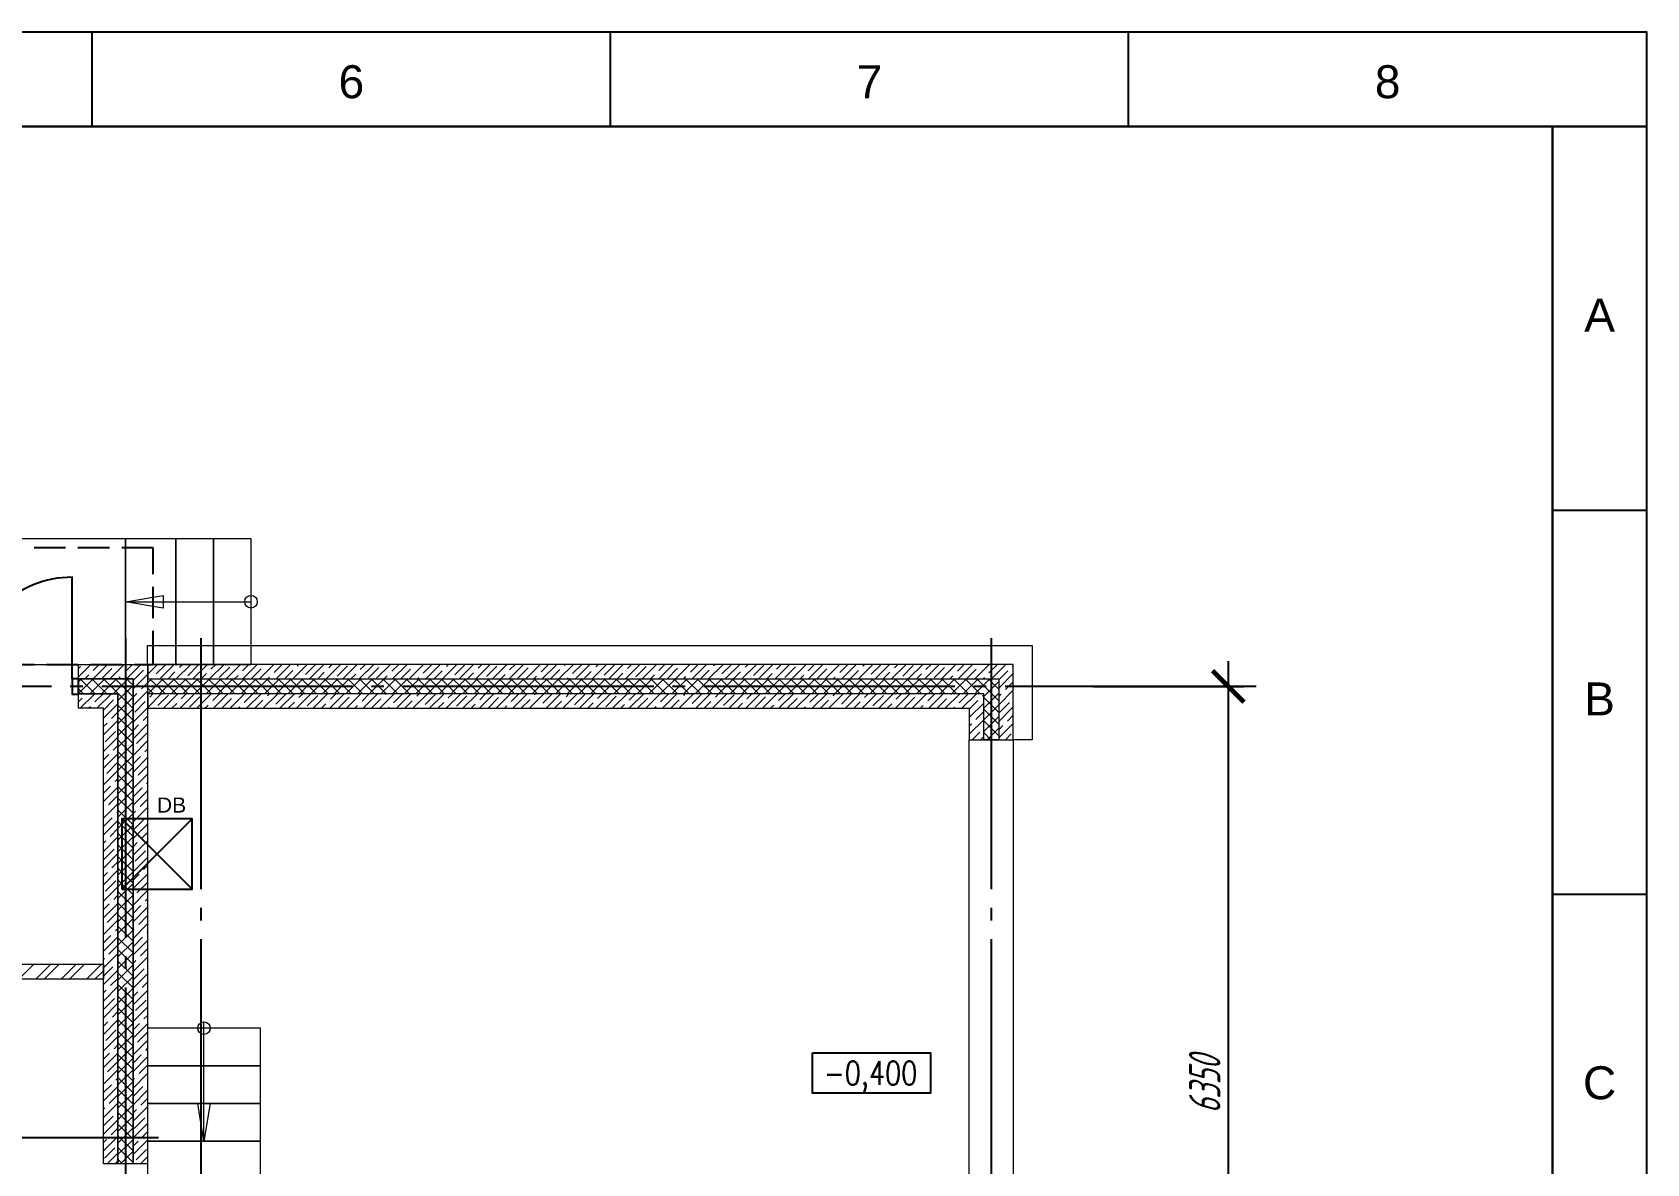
# Model space of a CAD drawing. Header units: inches. Extents: x -21163 to 11874, y -14995 to 6550.
# Drawn here: x -993 to 11874, y -2469 to 6550 of the extents above; entities that cross this region are included whole.
import ezdxf
from ezdxf.enums import TextEntityAlignment as Align

# ---------------------------------------------------------------- set-up
doc = ezdxf.new("R2010")
doc.units = ezdxf.units.IN
doc.header["$MEASUREMENT"] = 0
for name, pattern in [('CONTI', [0]), ('GOST2.303 4', [7, 5, -2, 0]), ('GOST2.303 5', [24, 20, -1.5, 1, -1.5])]:
    doc.linetypes.add(name, pattern=pattern)
doc.layers.get('0').update_dxf_attribs({"color": 8})
for name, color, linetype in [('axis_dim', 8, 'CONTI'), ('BORDER', 7, 'Continuous'), ('DB_LOCATION', 1, 'Continuous'), ('GRID_REF', 7, 'Continuous'), ('TAGS', 7, 'Continuous')]:
    doc.layers.add(name, color=color, linetype=linetype)
for name, color, linetype, lineweight in [('doors_windows', 8, 'Continuous', 5), ('mark', 8, 'Continuous', 15), ('stair1', 8, 'Continuous', 15), ('Wall2', 8, 'Continuous', 5)]:
    doc.layers.add(name, color=color, linetype=linetype, lineweight=lineweight)
doc.styles.add('GOST 2.304', font='CS_Gost2304.shx', dxfattribs={"width": 0.8, "oblique": 15})
doc.styles.get("Standard").update_dxf_attribs({"font": 'arial.ttf'})
doc.dimstyles.new('СПДС', dxfattribs={"dimscale": 100, "dimtxt": 2.5, "dimasz": 2.5, "dimexe": 1.25, "dimexo": 0.625, "dimtad": 1, "dimdec": 0, "dimtxsty": 'GOST 2.304', "dimblk": 'ARCHTICK', "dimblk1": 'ARCHTICK', "dimblk2": 'ARCHTICK', "dimcen": 2.5, "dimdle": 2, "dimazin": 2, "dimtfac": 0.75, "dimtmove": 1, "dimatfit": 3, "dimarcsym": 1})

# ---------------------------------------------------------------- blocks, each defined once
blk = doc.blocks.new('_ArchTick')
at = {"color": 0, "linetype": 'ByBlock', "const_width": 0.15}
blk.add_lwpolyline([(-0.5, -0.5), (0.5, 0.5)], dxfattribs=at)
blk = doc.blocks.new('*D41')
at = {"layer": 'axis_dim', "color": 0, "linetype": 'Continuous', "lineweight": -2, "ltscale": 100, "transparency": 16777216}
for p, q in [((8539, 1536), (8539, -5214)), ((7464, 1336), (8664, 1336)), ((7341, -5014), (8664, -5014))]:
    blk.add_line(p, q, dxfattribs=at)
at = {"layer": 'Defpoints', "color": 0, "linetype": 'Continuous', "ltscale": 100, "transparency": 16777216}
for p in [(7401, 1336), (7278, -5014), (8539, -5014)]:
    blk.add_point(p, dxfattribs=at)
at = {"layer": 'axis_dim', "color": 0, "linetype": 'Continuous', "lineweight": -2, "ltscale": 100, "transparency": 16777216, "xscale": 250, "yscale": 250, "zscale": 250}
for p, rotation in [((8539, 1336), 90), ((8539, -5014), 270)]:
    blk.add_blockref('_ArchTick', p, dxfattribs=dict(at, rotation=rotation))
at = {"layer": 'axis_dim', "color": 0, "linetype": 'Continuous', "lineweight": -3, "ltscale": 100, "transparency": 16777216, "insert": (8351, -1839), "char_height": 250, "attachment_point": 5, "rotation": 90, "style": 'GOST 2.304'}
blk.add_mtext('\\A1;6350', dxfattribs=at)
blk = doc.blocks.new('*U23')
at = {"color": 0, "linetype": 'ByBlock', "ltscale": 10}
blk.add_lwpolyline([(-860, 0), (-860, 810, -0.414214), (-50, 0)], format="xyb", dxfattribs=at)
at = {"color": 0}
for points in [[(-910, 0), (-860, 0), (-860, -121), (-910, -121)], [(-50, 0), (0, 0), (0, -121), (-50, -121)]]:
    blk.add_lwpolyline(points, close=True, dxfattribs=at)

msp = doc.modelspace()

# ---------------------------------------------------------------- linework, layer by layer
at = {"layer": 'axis_dim', "linetype": 'GOST2.303 5', "lineweight": 25, "ltscale": 100}
for points in [[(-250.6, 1720.7), (-250.6, 1336)], [(349.8, 1720.7), (349.8, -10307.9)], [(6649.8, 1720.7), (6649.8, -10307.9)], [(8759.7, 1336), (-3500.6, 1336)], [(-250.6, 1336), (-250.6, -2264)], [(13.5, -2264), (-3500.6, -2264)], [(-250.6, -2264), (-250.6, -7664)]]:
    msp.add_lwpolyline(points, dxfattribs=at)
at = {"layer": 'BORDER'}
for points in [[(-21163.2, -14995.2), (11873.5, -14995.2), (11873.5, 6549.6), (-21163.2, 6549.6)], [(-20412.4, -12558.8), (11122.7, -12558.8), (11122.7, 5798.8), (-20412.4, 5798.8)]]:
    msp.add_lwpolyline(points, close=True, dxfattribs=at)
at = {"layer": 'DB_LOCATION'}
for p, q in [((-280, -280), (280, 280)), ((280, -280), (-280, 280))]:
    msp.add_line(p, q, dxfattribs=at)
msp.add_lwpolyline([(-280, -280), (280, -280), (280, 280), (-280, 280)], close=True, dxfattribs=at)
at = {"layer": 'doors_windows', "color": 8, "linetype": 'GOST2.303 4', "lineweight": -3, "ltscale": 50}
msp.add_lwpolyline([(-29.2, 2441), (-1229.2, 2441), (-1229.2, 1511), (-29.2, 1511), (-29.2, 1529.1)], close=True, dxfattribs=at)
at = {"layer": 'doors_windows', "lineweight": 20, "ltscale": 50}
msp.add_lwpolyline([(6474.8, 911), (6824.8, 911), (6824.8, -4589), (6474.8, -4589)], close=True, dxfattribs=at)
at = {"layer": 'GRID_REF'}
for p, q in [((-515.2, 5798.8), (-515.2, 6549.6)), ((3614.4, 5798.8), (3614.4, 6549.6)), ((7743.9, 5798.8), (7743.9, 6549.6)), ((11122.7, 5798.8), (11873.5, 5798.8)), ((11122.7, 2739.2), (11873.5, 2739.2)), ((11122.7, -320.4), (11873.5, -320.4))]:
    msp.add_line(p, q, dxfattribs=at)
for points in [[(-21163.2, 5798.8), (11873.5, 5798.8), (11873.5, 6549.6), (-21163.2, 6549.6)], [(11122.7, -12558.8), (11873.5, -12558.8), (11873.5, 5798.8), (11122.7, 5798.8)]]:
    msp.add_lwpolyline(points, close=True, dxfattribs=at)
at = {"layer": 'mark', "linetype": 'Continuous', "lineweight": 25, "ltscale": 75}
msp.add_lwpolyline([(5225.5, -1585.3), (6164.9, -1585.3), (6164.9, -1907.8), (5225.5, -1907.8)], close=True, dxfattribs=at)
at = {"layer": 'stair1', "linetype": 'Continuous', "ltscale": 100}
for p, q in [((-250.4, 2010.3), (50.1, 2060.6)), ((50.1, 2060.6), (50.1, 1960)), ((50.1, 1960), (-250.4, 2010.3)), ((375.1, -2288.5), (324.8, -1988.1)), ((324.8, -1988.1), (425.4, -1988.1)), ((425.4, -1988.1), (375.1, -2288.5))]:
    msp.add_line(p, q, dxfattribs=at)
at = {"layer": 'stair1', "ltscale": 75}
for points in [[(-250.4, 1511), (-250.4, 2511), (-2250.4, 2511), (-2250.4, 1511)], [(-250.4, 1511), (150, 1511), (150, 2511), (-250.4, 2511)], [(150, 1511), (450, 1511), (450, 2511), (150, 2511)], [(450, 1511), (750, 1511), (750, 2511), (450, 2511)], [(824.8, -1688.5), (824.8, -1388.5), (-75.6, -1388.5), (-75.6, -1688.5)], [(824.8, -1988.5), (824.8, -1688.5), (-75.6, -1688.5), (-75.6, -1988.5)], [(824.8, -2288.5), (824.8, -1988.5), (-75.6, -1988.5), (-75.6, -2288.5)], [(824.8, -2288.5), (-75.6, -2288.5), (-75.6, -3479), (824.8, -3479)]]:
    msp.add_lwpolyline(points, close=True, dxfattribs=at)
at = {"layer": 'stair1', "linetype": 'Continuous', "ltscale": 100}
for points in [[(-250.4, 2010.3), (349.6, 2010.3)], [(375.1, -2288.5), (375.1, -1338.5)]]:
    msp.add_lwpolyline(points, dxfattribs=at)
at = {"layer": 'stair1', "ltscale": 100}
for points in [[(-250.4, 2010.3), (750, 2010.3)], [(375.1, -2288.5), (375.1, -1388.5)]]:
    msp.add_lwpolyline(points, dxfattribs=at)
at = {"layer": 'stair1', "ltscale": 75}
msp.add_lwpolyline([(-75.6, 1511), (-75.6, 1661), (6824.8, 1661), (6974.8, 1661), (6974.8, 911), (6824.8, 911)], dxfattribs=at)
at = {"layer": 'stair1', "ltscale": 100}
for centre in [(750, 2010.3), (375.1, -1388.5)]:
    msp.add_circle(centre, 50, dxfattribs=at)
at = {"layer": 'Wall2', "ltscale": 100}
for points in [[(-625.6, 1411.4), (-526, 1511)], [(-625.6, 1396), (-625.6, 1511)], [(-625.6, 1511), (-75.6, 1511)], [(-625.6, 1477.7), (-610.1, 1493.1)], [(-574.7, 1396), (-543.8, 1426.8)], [(-508.4, 1396), (-393.4, 1511)], [(-508, 1462.6), (-459.7, 1511)], [(-441.8, 1396.3), (-358.9, 1479.2)], [(-375.8, 1396), (-260.8, 1511)], [(-256.8, 1448.7), (-194.5, 1511)], [(-243.2, 1396), (-128.2, 1511)], [(-190.6, 1316.1), (-75.6, 1431.1)], [(-190.5, 1382.4), (-107.6, 1465.3)], [(-75.6, 1511), (-75.6, -2469)], [(-73.5, 1433.2), (4.4, 1511)], [(6824.8, 1511), (-73.5, 1511)], [(-73.5, 1511), (-73.5, 1396)], [(-71.8, 1501.1), (-61.9, 1511)], [(-5.6, 1434.8), (70.7, 1511)], [(21.9, 1396), (136.9, 1511)], [(88.2, 1396), (143.6, 1451.4)], [(154.5, 1396), (269.5, 1511)], [(179.4, 1487.2), (203.2, 1511)], [(245.7, 1420.9), (328.6, 1503.7)], [(287.1, 1396), (402.1, 1511)], [(353.4, 1396), (394.8, 1437.4)], [(419.7, 1396), (534.7, 1511)], [(430.6, 1473.2), (468.4, 1511)], [(496.9, 1407), (579.8, 1489.8)], [(552.3, 1396), (667.3, 1511)], [(618.6, 1396), (646.1, 1423.5)], [(681.9, 1459.3), (733.6, 1511)], [(684.9, 1396), (799.9, 1511)], [(751.1, 1396), (831, 1475.9)], [(817.4, 1396), (932.4, 1511)], [(933.1, 1445.4), (998.7, 1511)], [(950, 1396), (1065, 1511)], [(1016.3, 1396), (1082.3, 1462)], [(1082.6, 1396), (1197.6, 1511)], [(1118.1, 1497.8), (1131.3, 1511)], [(1184.4, 1431.5), (1263.9, 1511)], [(1215.2, 1396), (1330.2, 1511)], [(1281.5, 1396), (1333.5, 1448.1)], [(1347.8, 1396), (1462.8, 1511)], [(1369.3, 1483.9), (1396.5, 1511)], [(1435.6, 1417.6), (1518.5, 1500.4)], [(1480.4, 1396), (1595.4, 1511)], [(1546.6, 1396), (1584.8, 1434.1)], [(1612.9, 1396), (1727.9, 1511)], [(1620.6, 1469.9), (1661.6, 1511)], [(1686.9, 1403.6), (1769.7, 1486.5)], [(1745.5, 1396), (1860.5, 1511)], [(1811.8, 1396), (1836, 1420.2)], [(1871.8, 1456), (1926.8, 1511)], [(1878.1, 1396), (1993.1, 1511)], [(1944.4, 1396), (2021, 1472.6)], [(2010.7, 1396), (2125.7, 1511)], [(2056.8, 1508.4), (2059.4, 1511)], [(2123.1, 1442.1), (2192, 1511)], [(2143.3, 1396), (2258.3, 1511)], [(2209.6, 1396), (2272.2, 1458.7)], [(2275.8, 1396), (2390.8, 1511)], [(2308, 1494.5), (2324.6, 1511)], [(2374.3, 1428.2), (2457.1, 1511)], [(2408.4, 1396), (2523.4, 1511)], [(2474.7, 1396), (2523.5, 1444.7)], [(2541, 1396), (2656, 1511)], [(2559.3, 1480.5), (2589.7, 1511)], [(2625.5, 1414.2), (2708.4, 1497.1)], [(2673.6, 1396), (2788.6, 1511)], [(2739.9, 1396), (2774.7, 1430.8)], [(2806.2, 1396), (2921.2, 1511)], [(2810.5, 1466.6), (2854.9, 1511)], [(2876.8, 1400.3), (2959.7, 1483.2)], [(2938.8, 1396), (3053.8, 1511)], [(3005.1, 1396), (3025.9, 1416.9)], [(3061.7, 1452.7), (3120, 1511)], [(3071.3, 1396), (3186.3, 1511)], [(3137.6, 1396), (3210.9, 1469.3)], [(3203.9, 1396), (3318.9, 1511)], [(3246.7, 1505.1), (3252.6, 1511)], [(3313, 1438.8), (3385.2, 1511)], [(3336.5, 1396), (3451.5, 1511)], [(3402.8, 1396), (3462.1, 1455.3)], [(3469.1, 1396), (3584.1, 1511)], [(3497.9, 1491.1), (3517.8, 1511)], [(3564.2, 1424.9), (3647.1, 1507.7)], [(3601.7, 1396), (3716.7, 1511)], [(3668, 1396), (3713.4, 1441.4)], [(3734.3, 1396), (3849.3, 1511)], [(3749.2, 1477.2), (3783, 1511)], [(3815.5, 1410.9), (3898.3, 1493.8)], [(3866.8, 1396), (3981.8, 1511)], [(3933.1, 1396), (3964.6, 1427.5)], [(3999.4, 1396), (4114.4, 1511)], [(4000.4, 1463.3), (4048.1, 1511)], [(4066.7, 1397), (4149.6, 1479.9)], [(4132, 1396), (4247, 1511)], [(4251.7, 1449.4), (4313.3, 1511)], [(4264.6, 1396), (4379.6, 1511)], [(4330.9, 1396), (4400.8, 1466)], [(4397.2, 1396), (4512.2, 1511)], [(4436.6, 1501.7), (4445.9, 1511)], [(4502.9, 1435.5), (4578.5, 1511)], [(4529.7, 1396), (4644.7, 1511)], [(4596, 1396), (4652.1, 1452)], [(4662.3, 1396), (4777.3, 1511)], [(4687.9, 1487.8), (4711, 1511)], [(4754.2, 1421.5), (4837, 1504.4)], [(4794.9, 1396), (4909.9, 1511)], [(4861.2, 1396), (4903.3, 1438.1)], [(4927.5, 1396), (5042.5, 1511)], [(4939.1, 1473.9), (4976.2, 1511)], [(5005.4, 1407.6), (5088.3, 1490.5)], [(5060.1, 1396), (5175.1, 1511)], [(5126.4, 1396), (5154.6, 1424.2)], [(5190.4, 1460), (5241.4, 1511)], [(5192.7, 1396), (5307.7, 1511)], [(5259, 1396), (5339.5, 1476.6)], [(5325.2, 1396), (5440.2, 1511)], [(5441.6, 1446.1), (5506.5, 1511)], [(5457.8, 1396), (5572.8, 1511)], [(5524.1, 1396), (5590.8, 1462.6)], [(5590.4, 1396), (5705.4, 1511)], [(5626.5, 1498.4), (5639.1, 1511)], [(5692.8, 1432.1), (5771.7, 1511)], [(5723, 1396), (5838, 1511)], [(5789.3, 1396), (5842, 1448.7)], [(5855.6, 1396), (5970.6, 1511)], [(5877.8, 1484.5), (5904.3, 1511)], [(5944.1, 1418.2), (6026.9, 1501.1)], [(5988.2, 1396), (6103.2, 1511)], [(6054.4, 1396), (6093.2, 1434.8)], [(6120.7, 1396), (6235.7, 1511)], [(6129, 1470.6), (6169.4, 1511)], [(6195.3, 1404.3), (6278.2, 1487.2)], [(6253.3, 1396), (6368.3, 1511)], [(6319.6, 1396), (6344.5, 1420.9)], [(6380.3, 1456.7), (6434.6, 1511)], [(6385.9, 1396), (6500.9, 1511)], [(6452.2, 1396), (6529.4, 1473.2)], [(6518.5, 1396), (6633.5, 1511)], [(6565.2, 1509), (6567.2, 1511)], [(6631.5, 1442.8), (6699.8, 1511)], [(6651.1, 1396), (6766.1, 1511)], [(6709.8, 1388.5), (6780.7, 1459.3)], [(6709.8, 1322.2), (6824.8, 1437.2)], [(6816.5, 1495.1), (6824.8, 1503.5)], [(6824.8, 911), (6824.8, 1511)], [(-625.6, 1371.6), (-601.2, 1396)], [(-625.6, 1278.8), (-508.4, 1396)], [(-625.6, 1276), (-625.6, 1396)], [(-625.6, 1396), (-190.6, 1396)], [(-190.6, 1396), (-625.6, 1396)], [(-585.2, 1276), (-625.6, 1316.3)], [(-492.4, 1276), (-612.4, 1396)], [(-535.6, 1276), (-415.6, 1396)], [(-399.6, 1276), (-519.6, 1396)], [(-442.8, 1276), (-322.8, 1396)], [(-308.7, 1277.9), (-426.8, 1396)], [(-350, 1276), (-230, 1396)], [(-262.3, 1324.3), (-334, 1396)], [(-310.6, 1222.6), (-190.6, 1342.6)], [(-309.5, 1396), (-292.6, 1412.9)], [(-190.6, 1252.6), (-262.3, 1324.3)], [(-215.9, 1370.7), (-241.2, 1396)], [(-190.6, 1345.4), (-215.9, 1370.7)], [(-190.6, -2469), (-190.6, 1396)], [(-190.6, 1396), (-190.6, -2469)], [(-190.6, 1183.5), (-75.6, 1298.5)], [(-124.2, 1316.1), (-75.6, 1364.8)], [(-73.5, 1366.9), (-44.3, 1396)], [(-73.5, 1276), (-73.5, 1396)], [(-73.5, 1396), (6709.8, 1396)], [(-73.5, 1396), (6709.8, 1396)], [(-28.4, 1276), (-73.5, 1321.1)], [(-71.5, 1276), (48.5, 1396)], [(64.4, 1276), (-55.6, 1396)], [(-44.3, 1396), (-41.4, 1399)], [(21.3, 1276), (141.3, 1396)], [(157.2, 1276), (37.2, 1396)], [(114.1, 1276), (234.1, 1396)], [(250, 1276), (130, 1396)], [(206.9, 1276), (326.9, 1396)], [(342.8, 1276), (222.8, 1396)], [(299.7, 1276), (419.7, 1396)], [(435.6, 1276), (315.6, 1396)], [(392.5, 1276), (512.5, 1396)], [(528.4, 1276), (408.4, 1396)], [(485.3, 1276), (605.3, 1396)], [(621.2, 1276), (501.2, 1396)], [(578.1, 1276), (698.1, 1396)], [(714.1, 1276), (594.1, 1396)], [(670.9, 1276), (790.9, 1396)], [(806.9, 1276), (686.9, 1396)], [(763.7, 1276), (883.7, 1396)], [(899.7, 1276), (779.7, 1396)], [(856.5, 1276), (976.5, 1396)], [(992.5, 1276), (872.5, 1396)], [(883.7, 1396), (897.3, 1409.6)], [(949.3, 1276), (1069.3, 1396)], [(1085.3, 1276), (965.3, 1396)], [(1042.2, 1276), (1162.2, 1396)], [(1178.1, 1276), (1058.1, 1396)], [(1135, 1276), (1255, 1396)], [(1270.9, 1276), (1150.9, 1396)], [(1227.8, 1276), (1347.8, 1396)], [(1363.7, 1276), (1243.7, 1396)], [(1320.6, 1276), (1440.6, 1396)], [(1456.5, 1276), (1336.5, 1396)], [(1413.4, 1276), (1533.4, 1396)], [(1549.3, 1276), (1429.3, 1396)], [(1506.2, 1276), (1626.2, 1396)], [(1642.1, 1276), (1522.1, 1396)], [(1599, 1276), (1719, 1396)], [(1734.9, 1276), (1614.9, 1396)], [(1691.8, 1276), (1811.8, 1396)], [(1827.8, 1276), (1707.8, 1396)], [(1784.6, 1276), (1904.6, 1396)], [(1920.6, 1276), (1800.6, 1396)], [(1877.4, 1276), (1997.4, 1396)], [(2013.4, 1276), (1893.4, 1396)], [(1970.2, 1276), (2090.2, 1396)], [(2106.2, 1276), (1986.2, 1396)], [(2063, 1276), (2183, 1396)], [(2077, 1396), (2087.3, 1406.3)], [(2199, 1276), (2079, 1396)], [(2155.8, 1276), (2275.8, 1396)], [(2291.8, 1276), (2171.8, 1396)], [(2248.7, 1276), (2368.7, 1396)], [(2384.6, 1276), (2264.6, 1396)], [(2341.5, 1276), (2461.5, 1396)], [(2477.4, 1276), (2357.4, 1396)], [(2434.3, 1276), (2554.3, 1396)], [(2570.2, 1276), (2450.2, 1396)], [(2527.1, 1276), (2647.1, 1396)], [(2663, 1276), (2543, 1396)], [(2619.9, 1276), (2739.9, 1396)], [(2755.8, 1276), (2635.8, 1396)], [(2712.7, 1276), (2832.7, 1396)], [(2848.6, 1276), (2728.6, 1396)], [(2805.5, 1276), (2925.5, 1396)], [(2941.4, 1276), (2821.4, 1396)], [(2898.3, 1276), (3018.3, 1396)], [(3034.3, 1276), (2914.3, 1396)], [(2991.1, 1276), (3111.1, 1396)], [(3127.1, 1276), (3007.1, 1396)], [(3083.9, 1276), (3203.9, 1396)], [(3219.9, 1276), (3099.9, 1396)], [(3176.7, 1276), (3296.7, 1396)], [(3312.7, 1276), (3192.7, 1396)], [(3269.5, 1276), (3389.5, 1396)], [(3270.2, 1396), (3277.2, 1403)], [(3405.5, 1276), (3285.5, 1396)], [(3362.3, 1276), (3482.3, 1396)], [(3498.3, 1276), (3378.3, 1396)], [(3455.2, 1276), (3575.2, 1396)], [(3591.1, 1276), (3471.1, 1396)], [(3548, 1276), (3668, 1396)], [(3683.9, 1276), (3563.9, 1396)], [(3640.8, 1276), (3760.8, 1396)], [(3776.7, 1276), (3656.7, 1396)], [(3733.6, 1276), (3853.6, 1396)], [(3869.5, 1276), (3749.5, 1396)], [(3826.4, 1276), (3946.4, 1396)], [(3962.3, 1276), (3842.3, 1396)], [(3919.2, 1276), (4039.2, 1396)], [(4055.1, 1276), (3935.1, 1396)], [(4012, 1276), (4132, 1396)], [(4147.9, 1276), (4027.9, 1396)], [(4104.8, 1276), (4224.8, 1396)], [(4240.8, 1276), (4120.8, 1396)], [(4197.6, 1276), (4317.6, 1396)], [(4198.3, 1396), (4215.9, 1413.6)], [(4333.6, 1276), (4213.6, 1396)], [(4290.4, 1276), (4410.4, 1396)], [(4426.4, 1276), (4306.4, 1396)], [(4383.2, 1276), (4503.2, 1396)], [(4519.2, 1276), (4399.2, 1396)], [(4463.5, 1396), (4467.1, 1399.7)], [(4476, 1276), (4596, 1396)], [(4612, 1276), (4492, 1396)], [(4568.8, 1276), (4688.8, 1396)], [(4704.8, 1276), (4584.8, 1396)], [(4661.7, 1276), (4781.7, 1396)], [(4797.6, 1276), (4677.6, 1396)], [(4754.5, 1276), (4874.5, 1396)], [(4890.4, 1276), (4770.4, 1396)], [(4847.3, 1276), (4967.3, 1396)], [(4983.2, 1276), (4863.2, 1396)], [(4940.1, 1276), (5060.1, 1396)], [(5076, 1276), (4956, 1396)], [(5032.9, 1276), (5152.9, 1396)], [(5168.8, 1276), (5048.8, 1396)], [(5125.7, 1276), (5245.7, 1396)], [(5261.6, 1276), (5141.6, 1396)], [(5218.5, 1276), (5338.5, 1396)], [(5354.4, 1276), (5234.4, 1396)], [(5311.3, 1276), (5431.3, 1396)], [(5447.3, 1276), (5327.3, 1396)], [(5391.5, 1396), (5405.8, 1410.3)], [(5404.1, 1276), (5524.1, 1396)], [(5540.1, 1276), (5420.1, 1396)], [(5496.9, 1276), (5616.9, 1396)], [(5632.9, 1276), (5512.9, 1396)], [(5589.7, 1276), (5709.7, 1396)], [(5725.7, 1276), (5605.7, 1396)], [(5656.7, 1396), (5657, 1396.3)], [(5682.5, 1276), (5802.5, 1396)], [(5818.5, 1276), (5698.5, 1396)], [(5775.3, 1276), (5895.3, 1396)], [(5911.3, 1276), (5791.3, 1396)], [(5868.2, 1276), (5988.2, 1396)], [(6004.1, 1276), (5884.1, 1396)], [(5961, 1276), (6081, 1396)], [(6096.9, 1276), (5976.9, 1396)], [(6053.8, 1276), (6173.8, 1396)], [(6189.7, 1276), (6069.7, 1396)], [(6146.6, 1276), (6266.6, 1396)], [(6282.5, 1276), (6162.5, 1396)], [(6239.4, 1276), (6359.4, 1396)], [(6375.3, 1276), (6255.3, 1396)], [(6332.2, 1276), (6452.2, 1396)], [(6468.1, 1276), (6348.1, 1396)], [(6425, 1276), (6545, 1396)], [(6561, 1276), (6441, 1396)], [(6517.8, 1276), (6637.8, 1396)], [(6621.8, 1308), (6533.8, 1396)], [(6584.8, 1396), (6595.7, 1407)], [(6589.8, 1255.2), (6709.8, 1375.2)], [(6709.8, 1219.9), (6621.8, 1308)], [(6668.2, 1354.4), (6626.6, 1396)], [(6709.8, 1312.7), (6668.2, 1354.4)], [(6709.8, 1396), (6709.8, 911)], [(6709.8, 1396), (6709.8, 911)], [(6709.8, 1189.6), (6824.8, 1304.6)], [(6764.1, 1310.2), (6824.8, 1370.9)], [(-625.6, 1161), (-625.6, 1276)], [(-625.6, 1276), (-310.6, 1276)], [(-310.6, 1276), (-625.6, 1276)], [(-625.6, 1212.5), (-596.2, 1241.9)], [(-425.6, 1161), (-625.6, 1161)], [(-610.8, 1161), (-495.8, 1276)], [(-544.5, 1161), (-529.9, 1175.6)], [(-494.1, 1211.4), (-429.5, 1276)], [(-478.2, 1161), (-363.2, 1276)], [(-425.6, 1147.4), (-345, 1228)], [(-425.6, 1081.1), (-310.6, 1196.1)], [(-425.6, -2469), (-425.6, 1161)], [(-310.6, -2469), (-310.6, 1276)], [(-310.6, 1276), (-310.6, -2469)], [(-310.6, 1129.8), (-190.6, 1249.8)], [(-190.6, 1066.9), (-310.6, 1186.9)], [(-190.6, 1159.7), (-308.7, 1277.9)], [(-190.6, 1249.8), (-160, 1280.3)], [(-190.6, 1050.9), (-75.6, 1165.9)], [(-176.6, 1131.2), (-93.7, 1214)], [(-73.5, 1168), (34.5, 1276)], [(6589.8, 1276), (-73.5, 1276)], [(-73.5, 1276), (-73.5, 1161)], [(6589.8, 1276), (-73.5, 1276)], [(-73.5, 1161), (6474.8, 1161)], [(-57.9, 1249.8), (-31.8, 1276)], [(8.4, 1183.6), (91.2, 1266.4)], [(52.1, 1161), (167.1, 1276)], [(118.4, 1161), (157.5, 1200.1)], [(184.7, 1161), (299.7, 1276)], [(193.3, 1235.9), (233.4, 1276)], [(259.6, 1169.6), (342.5, 1252.5)], [(317.3, 1161), (432.3, 1276)], [(383.6, 1161), (408.8, 1186.2)], [(444.6, 1222), (498.6, 1276)], [(449.9, 1161), (564.9, 1276)], [(516.1, 1161), (593.7, 1238.6)], [(582.4, 1161), (697.4, 1276)], [(629.5, 1274.4), (631.1, 1276)], [(648.7, 1161), (660, 1172.3)], [(695.8, 1208.1), (763.7, 1276)], [(715, 1161), (830, 1276)], [(781.3, 1161), (845, 1224.7)], [(847.6, 1161), (962.6, 1276)], [(880.8, 1260.4), (896.3, 1276)], [(947, 1194.2), (1028.9, 1276)], [(980.2, 1161), (1095.2, 1276)], [(1046.5, 1161), (1096.2, 1210.7)], [(1112.8, 1161), (1227.8, 1276)], [(1132, 1246.5), (1161.5, 1276)], [(1198.3, 1180.2), (1281.2, 1263.1)], [(1245.4, 1161), (1360.4, 1276)], [(1311.6, 1161), (1347.4, 1196.8)], [(1377.9, 1161), (1492.9, 1276)], [(1383.2, 1232.6), (1426.6, 1276)], [(1449.5, 1166.3), (1532.4, 1249.2)], [(1510.5, 1161), (1625.5, 1276)], [(1576.8, 1161), (1598.7, 1182.9)], [(1634.5, 1218.7), (1691.8, 1276)], [(1643.1, 1161), (1758.1, 1276)], [(1709.4, 1161), (1783.6, 1235.3)], [(1775.7, 1161), (1890.7, 1276)], [(1819.4, 1271.1), (1824.4, 1276)], [(1842, 1161), (1849.9, 1169)], [(1885.7, 1204.8), (1957, 1276)], [(1908.3, 1161), (2023.3, 1276)], [(1974.6, 1161), (2034.9, 1221.3)], [(2040.8, 1161), (2155.8, 1276)], [(2070.7, 1257.1), (2089.6, 1276)], [(2137, 1190.8), (2219.8, 1273.7)], [(2173.4, 1161), (2288.4, 1276)], [(2239.7, 1161), (2286.1, 1207.4)], [(2306, 1161), (2421, 1276)], [(2321.9, 1243.2), (2354.7, 1276)], [(2388.2, 1176.9), (2471.1, 1259.8)], [(2438.6, 1161), (2553.6, 1276)], [(2504.9, 1161), (2537.4, 1193.5)], [(2571.2, 1161), (2686.2, 1276)], [(2573.2, 1229.3), (2619.9, 1276)], [(2639.5, 1163), (2722.3, 1245.9)], [(2703.8, 1161), (2818.8, 1276)], [(2770.1, 1161), (2788.6, 1179.6)], [(2824.4, 1215.4), (2885.1, 1276)], [(2836.3, 1161), (2951.3, 1276)], [(2902.6, 1161), (2973.6, 1231.9)], [(2968.9, 1161), (3083.9, 1276)], [(3009.4, 1267.7), (3017.6, 1276)], [(3035.2, 1161), (3039.9, 1165.7)], [(3075.7, 1201.5), (3150.2, 1276)], [(3101.5, 1161), (3216.5, 1276)], [(3167.8, 1161), (3224.8, 1218)], [(3234.1, 1161), (3349.1, 1276)], [(3260.6, 1253.8), (3282.8, 1276)], [(3326.9, 1187.5), (3409.8, 1270.4)], [(3366.7, 1161), (3481.7, 1276)], [(3433, 1161), (3476.1, 1204.1)], [(3499.3, 1161), (3614.3, 1276)], [(3511.9, 1239.9), (3548, 1276)], [(3578.1, 1173.6), (3661, 1256.5)], [(3631.8, 1161), (3746.8, 1276)], [(3698.1, 1161), (3727.3, 1190.2)], [(3763.1, 1226), (3813.1, 1276)], [(3764.4, 1161), (3879.4, 1276)], [(3830.7, 1161), (3912.3, 1242.6)], [(3897, 1161), (4012, 1276)], [(3963.3, 1161), (3978.5, 1176.3)], [(4014.3, 1212.1), (4078.3, 1276)], [(4029.6, 1161), (4144.6, 1276)], [(4095.9, 1161), (4163.5, 1228.6)], [(4162.2, 1161), (4277.2, 1276)], [(4199.3, 1264.4), (4210.9, 1276)], [(4228.5, 1161), (4229.8, 1162.3)], [(4265.6, 1198.1), (4343.5, 1276)], [(4294.7, 1161), (4409.7, 1276)], [(4361, 1161), (4414.7, 1214.7)], [(4427.3, 1161), (4542.3, 1276)], [(4450.5, 1250.5), (4476, 1276)], [(4516.8, 1184.2), (4599.7, 1267.1)], [(4559.9, 1161), (4674.9, 1276)], [(4626.2, 1161), (4666, 1200.8)], [(4692.5, 1161), (4807.5, 1276)], [(4701.8, 1236.6), (4741.2, 1276)], [(4768.1, 1170.3), (4850.9, 1253.2)], [(4825.1, 1161), (4940.1, 1276)], [(4891.4, 1161), (4917.2, 1186.9)], [(4953, 1222.7), (5006.4, 1276)], [(4957.7, 1161), (5072.7, 1276)], [(5024, 1161), (5102.2, 1239.2)], [(5090.2, 1161), (5205.2, 1276)], [(5138, 1275), (5139, 1276)], [(5156.5, 1161), (5168.5, 1172.9)], [(5204.3, 1208.7), (5271.5, 1276)], [(5222.8, 1161), (5337.8, 1276)], [(5289.1, 1161), (5353.4, 1225.3)], [(5355.4, 1161), (5470.4, 1276)], [(5389.2, 1261.1), (5404.1, 1276)], [(5455.5, 1194.8), (5536.7, 1276)], [(5488, 1161), (5603, 1276)], [(5554.3, 1161), (5604.7, 1211.4)], [(5620.6, 1161), (5735.6, 1276)], [(5640.5, 1247.2), (5669.3, 1276)], [(5706.8, 1180.9), (5789.6, 1263.8)], [(5753.2, 1161), (5868.2, 1276)], [(5819.4, 1161), (5855.9, 1197.5)], [(5885.7, 1161), (6000.7, 1276)], [(5891.7, 1233.3), (5934.4, 1276)], [(5958, 1167), (6040.9, 1249.8)], [(6018.3, 1161), (6133.3, 1276)], [(6084.6, 1161), (6107.2, 1183.6)], [(6143, 1219.3), (6199.6, 1276)], [(6150.9, 1161), (6265.9, 1276)], [(6217.2, 1161), (6292.1, 1235.9)], [(6283.5, 1161), (6398.5, 1276)], [(6327.9, 1271.7), (6332.2, 1276)], [(6349.8, 1161), (6358.4, 1169.6)], [(6394.2, 1205.4), (6464.8, 1276)], [(6416.1, 1161), (6531.1, 1276)], [(6474.8, 1153.5), (6543.4, 1222)], [(6474.8, 1087.2), (6589.8, 1202.2)], [(6474.8, 1161), (6474.8, 911)], [(6579.2, 1257.8), (6589.8, 1268.5)], [(6589.8, 1162.4), (6709.8, 1282.4)], [(6589.8, 911), (6589.8, 1276)], [(6589.8, 911), (6589.8, 1276)], [(6709.8, 1127.1), (6589.8, 1247.1)], [(6589.8, 1069.6), (6709.8, 1189.6)], [(6709.8, 1255.9), (6728.3, 1274.4)], [(6709.8, 1057), (6824.8, 1172)], [(6711.7, 1125.2), (6794.6, 1208.1)], [(-425.6, 948.5), (-310.6, 1063.5)], [(-425.6, 1014.8), (-397.3, 1043)], [(-361.5, 1078.8), (-310.6, 1129.8)], [(-310.6, 1037), (-190.6, 1157)], [(-190.6, 974.1), (-310.6, 1094.1)], [(-310.6, 944.2), (-190.6, 1064.2)], [(-190.6, 918.3), (-75.6, 1033.3)], [(-110.3, 1064.9), (-75.6, 1099.6)], [(6474.8, 954.6), (6589.8, 1069.6)], [(6474.8, 1020.9), (6491, 1037)], [(6526.8, 1072.8), (6589.8, 1135.9)], [(6709.8, 1034.3), (6589.8, 1154.3)], [(6589.8, 976.8), (6709.8, 1096.8)], [(6709.8, 941.5), (6589.8, 1061.5)], [(6709.8, 924.4), (6824.8, 1039.4)], [(6778, 1058.9), (6824.8, 1105.7)], [(-425.6, 815.9), (-310.6, 930.9)], [(-413.9, 893.9), (-331, 976.7)], [(-190.6, 881.3), (-310.6, 1001.3)], [(-310.6, 851.4), (-190.6, 971.4)], [(-190.6, 788.5), (-310.6, 908.5)], [(-190.6, 984.6), (-146.1, 1029.1)], [(-190.6, 785.7), (-75.6, 900.7)], [(-162.7, 879.9), (-79.8, 962.8)], [(6474.8, 911), (6589.8, 911)], [(6497.5, 911), (6557.3, 970.8)], [(6563.8, 911), (6589.8, 937)], [(6647.5, 911), (6589.8, 968.7)], [(6709.8, 911), (6589.8, 911)], [(6616.8, 911), (6709.8, 1004)], [(6709.7, 911), (6709.8, 911.2)], [(6709.8, 990.7), (6742.2, 1023.1)], [(6709.8, 911), (6824.8, 911)], [(6762.7, 911), (6808.5, 956.8)], [(-425.6, 683.3), (-310.6, 798.3)], [(-425.6, 749.6), (-383.4, 791.8)], [(-347.6, 827.6), (-310.6, 864.6)], [(-310.6, 758.5), (-190.6, 878.5)], [(-190.6, 695.7), (-310.6, 815.7)], [(-310.6, 665.7), (-190.6, 785.7)], [(-190.6, 719.4), (-132.2, 777.8)], [(-96.4, 813.6), (-75.6, 834.4)], [(-425.6, 550.7), (-310.6, 665.7)], [(-400, 642.6), (-317.1, 725.5)], [(-190.6, 602.9), (-310.6, 722.9)], [(-310.6, 572.9), (-190.6, 692.9)], [(-190.6, 653.2), (-75.6, 768.2)], [(-148.7, 628.7), (-75.6, 701.9)], [(-425.6, 484.4), (-369.5, 540.5)], [(-425.6, 418.2), (-310.6, 533.2)], [(-333.7, 576.3), (-310.6, 599.4)], [(-190.6, 510.1), (-310.6, 630.1)], [(-310.6, 480.1), (-190.6, 600.1)], [(-190.6, 417.3), (-310.6, 537.3)], [(-190.6, 520.6), (-75.6, 635.6)], [(-190.6, 586.9), (-184.5, 592.9)], [(-190.6, 454.3), (-118.3, 526.6)], [(-82.5, 562.4), (-75.6, 569.3)], [(-425.6, 285.6), (-310.6, 400.6)], [(-386.1, 391.4), (-310.6, 466.9)], [(-310.6, 387.3), (-190.6, 507.3)], [(-190.6, 324.5), (-310.6, 444.5)], [(-310.6, 294.5), (-190.6, 414.5)], [(-190.6, 388), (-75.6, 503)], [(-134.8, 377.4), (-75.6, 436.7)], [(-425.6, 351.9), (-421.9, 355.6)], [(-425.6, 219.3), (-355.6, 289.3)], [(-425.6, 153), (-310.6, 268)], [(-319.8, 325.1), (-310.6, 334.3)], [(-190.6, 231.7), (-310.6, 351.7)], [(-310.6, 201.7), (-190.6, 321.7)], [(-190.6, 138.9), (-310.6, 258.9)], [(-190.6, 255.4), (-75.6, 370.4)], [(-190.6, 321.7), (-170.6, 341.7)], [(-187.2, 192.5), (-104.3, 275.4)], [(-425.6, 20.4), (-310.6, 135.4)], [(-372.1, 140.1), (-310.6, 201.7)], [(-310.6, 108.9), (-190.6, 228.9)], [(-190.6, 46.1), (-310.6, 166.1)], [(-310.6, 16.1), (-190.6, 136.1)], [(-190.6, 122.8), (-75.6, 237.8)], [(-120.9, 126.2), (-75.6, 171.5)], [(-425.6, 86.7), (-407.9, 104.3)], [(-425.6, -112.2), (-310.6, 2.8)], [(-424.5, -44.8), (-341.7, 38)], [(-190.6, -46.8), (-310.6, 73.2)], [(-310.6, -76.7), (-190.6, 43.3)], [(-190.6, -9.8), (-75.6, 105.2)], [(-190.6, 56.5), (-156.7, 90.4)], [(-173.3, -58.7), (-90.4, 24.1)], [(-358.2, -111.1), (-310.6, -63.5)], [(-190.6, -139.6), (-310.6, -19.6)], [(-310.6, -169.5), (-190.6, -49.5)], [(-190.6, -232.4), (-310.6, -112.4)], [(-190.6, -142.3), (-75.6, -27.3)], [(-107, -125), (-75.6, -93.6)], [(-425.6, -244.8), (-310.6, -129.8)], [(-425.6, -178.5), (-394, -146.9)], [(-410.6, -296.1), (-327.7, -213.2)], [(-310.6, -262.3), (-190.6, -142.3)], [(-190.6, -325.2), (-310.6, -205.2)], [(-310.6, -355.1), (-190.6, -235.1)], [(-190.6, -274.9), (-75.6, -159.9)], [(-190.6, -208.6), (-142.8, -160.8)], [(-159.4, -310), (-76.5, -227.1)], [(-425.6, -377.3), (-310.6, -262.3)], [(-344.3, -362.4), (-310.6, -328.6)], [(-190.6, -418), (-310.6, -298)], [(-310.6, -448), (-190.6, -328)], [(-190.6, -407.5), (-75.6, -292.5)], [(-93.1, -376.3), (-75.6, -358.8)], [(-425.6, -509.9), (-310.6, -394.9)], [(-425.6, -443.6), (-380.1, -398.2)], [(-396.7, -547.3), (-313.8, -464.4)], [(-190.6, -510.8), (-310.6, -390.8)], [(-310.6, -540.8), (-190.6, -420.8)], [(-190.6, -603.6), (-310.6, -483.6)], [(-310.6, -633.6), (-190.6, -513.6)], [(-190.6, -473.8), (-128.9, -412.1)], [(-190.6, -540.1), (-75.6, -425.1)], [(-145.4, -561.2), (-75.6, -491.4)], [(-425.6, -642.5), (-310.6, -527.5)], [(-330.4, -613.6), (-310.6, -593.8)], [(-190.6, -696.4), (-310.6, -576.4)], [(-310.6, -726.4), (-190.6, -606.4)], [(-190.6, -672.7), (-75.6, -557.7)], [(-190.6, -606.4), (-181.2, -597)], [(-79.1, -627.5), (-75.6, -624)], [(-425.6, -708.8), (-366.2, -649.4)], [(-425.6, -775.1), (-310.6, -660.1)], [(-382.8, -798.6), (-310.6, -726.4)], [(-190.6, -789.2), (-310.6, -669.2)], [(-310.6, -819.2), (-190.6, -699.2)], [(-190.6, -882), (-310.6, -762)], [(-190.6, -739), (-114.9, -663.3)], [(-190.6, -805.2), (-75.6, -690.2)], [(-131.5, -812.5), (-75.6, -756.5)], [(-2225.6, -879), (-425.6, -879)], [(-1100.3, -999), (-980.3, -879)], [(-965.6, -999), (-845.6, -879)], [(-898.2, -999), (-778.2, -879)], [(-763.5, -999), (-643.5, -879)], [(-696.2, -999), (-576.2, -879)], [(-561.5, -999), (-441.5, -879)], [(-425.6, -907.7), (-310.6, -792.7)], [(-425.6, -841.4), (-418.6, -834.4)], [(-425.6, -879), (-425.6, -999)], [(-425.6, -974), (-352.3, -900.6)], [(-316.5, -864.8), (-310.6, -859)], [(-310.6, -912), (-190.6, -792)], [(-190.6, -974.8), (-310.6, -854.8)], [(-310.6, -1004.8), (-190.6, -884.8)], [(-190.6, -937.8), (-75.6, -822.8)], [(-190.6, -871.5), (-167.3, -848.3)], [(-425.6, -999), (-2225.6, -999)], [(-494.1, -999), (-425.6, -930.5)], [(-425.6, -1040.2), (-310.6, -925.2)], [(-368.8, -1049.8), (-310.6, -991.5)], [(-190.6, -1067.6), (-310.6, -947.6)], [(-310.6, -1097.6), (-190.6, -977.6)], [(-190.6, -1070.4), (-75.6, -955.4)], [(-183.9, -997.4), (-101, -914.6)], [(-117.6, -1063.7), (-75.6, -1021.7)], [(-425.6, -1172.8), (-310.6, -1057.8)], [(-425.6, -1106.5), (-404.6, -1085.6)], [(-421.2, -1234.8), (-338.3, -1151.9)], [(-190.6, -1160.4), (-310.6, -1040.4)], [(-310.6, -1190.4), (-190.6, -1070.4)], [(-190.6, -1253.3), (-310.6, -1133.3)], [(-190.6, -1203), (-75.6, -1088)], [(-190.6, -1136.7), (-153.4, -1099.5)], [(-425.6, -1305.4), (-310.6, -1190.4)], [(-354.9, -1301), (-310.6, -1256.7)], [(-310.6, -1283.2), (-190.6, -1163.2)], [(-190.6, -1346.1), (-310.6, -1226.1)], [(-310.6, -1376), (-190.6, -1256)], [(-190.6, -1335.6), (-75.6, -1220.6)], [(-170, -1248.7), (-87.1, -1165.8)], [(-425.6, -1438), (-310.6, -1323)], [(-425.6, -1371.7), (-390.7, -1336.8)], [(-407.3, -1486), (-324.4, -1403.1)], [(-190.6, -1438.9), (-310.6, -1318.9)], [(-310.6, -1468.8), (-190.6, -1348.8)], [(-190.6, -1531.7), (-310.6, -1411.7)], [(-190.6, -1401.9), (-139.5, -1350.8)], [(-190.6, -1468.2), (-75.6, -1353.2)], [(-103.7, -1315), (-75.6, -1286.9)], [(-425.6, -1570.6), (-310.6, -1455.6)], [(-341, -1552.3), (-310.6, -1521.9)], [(-310.6, -1561.6), (-190.6, -1441.6)], [(-190.6, -1624.5), (-310.6, -1504.5)], [(-310.6, -1654.5), (-190.6, -1534.5)], [(-190.6, -1600.7), (-75.6, -1485.7)], [(-156, -1499.9), (-75.6, -1419.5)], [(-425.6, -1636.9), (-376.8, -1588.1)], [(-425.6, -1703.2), (-310.6, -1588.2)], [(-393.4, -1737.2), (-310.6, -1654.5)], [(-190.6, -1717.3), (-310.6, -1597.3)], [(-310.6, -1747.3), (-190.6, -1627.3)], [(-190.6, -1667), (-125.5, -1602)], [(-190.6, -1733.3), (-75.6, -1618.3)], [(-89.7, -1566.2), (-75.6, -1552)], [(-425.6, -1835.7), (-310.6, -1720.7)], [(-327.1, -1803.5), (-310.6, -1787)], [(-190.6, -1810.1), (-310.6, -1690.1)], [(-310.6, -1840.1), (-190.6, -1720.1)], [(-190.6, -1902.9), (-310.6, -1782.9)], [(-190.6, -1865.9), (-75.6, -1750.9)], [(-190.6, -1799.6), (-177.9, -1787)], [(-142.1, -1751.2), (-75.6, -1684.6)], [(-425.6, -1902), (-362.9, -1839.3)], [(-425.6, -1968.3), (-310.6, -1853.3)], [(-379.4, -1988.5), (-310.6, -1919.6)], [(-310.6, -1932.9), (-190.6, -1812.9)], [(-190.6, -1995.7), (-310.6, -1875.7)], [(-310.6, -2025.7), (-190.6, -1905.7)], [(-190.6, -1932.2), (-111.6, -1853.3)], [(-190.6, -1998.5), (-75.6, -1883.5)], [(-75.8, -1817.5), (-75.6, -1817.2)], [(-425.6, -2100.9), (-310.6, -1985.9)], [(-425.6, -2034.6), (-415.2, -2024.3)], [(-313.1, -2054.8), (-310.6, -2052.2)], [(-190.6, -2088.5), (-310.6, -1968.5)], [(-310.6, -2118.5), (-190.6, -1998.5)], [(-190.6, -2131.1), (-75.6, -2016.1)], [(-190.6, -2064.8), (-164, -2038.2)], [(-128.2, -2002.4), (-75.6, -1949.8)], [(-425.6, -2167.2), (-348.9, -2090.6)], [(-425.6, -2233.5), (-310.6, -2118.5)], [(-365.5, -2239.7), (-310.6, -2184.8)], [(-190.6, -2181.3), (-310.6, -2061.3)], [(-310.6, -2211.3), (-190.6, -2091.3)], [(-190.6, -2274.1), (-310.6, -2154.1)], [(-310.6, -2304.1), (-190.6, -2184.1)], [(-190.6, -2263.7), (-75.6, -2148.7)], [(-180.6, -2187.4), (-97.7, -2104.5)], [(-425.6, -2366.1), (-310.6, -2251.1)], [(-425.6, -2299.8), (-401.3, -2275.5)], [(-190.6, -2366.9), (-310.6, -2246.9)], [(-310.6, -2396.9), (-190.6, -2276.9)], [(-190.6, -2396.2), (-75.6, -2281.2)], [(-190.6, -2329.9), (-150.1, -2289.4)], [(-114.3, -2253.7), (-75.6, -2214.9)], [(-417.9, -2424.7), (-335, -2341.8)], [(-395.9, -2469), (-310.6, -2383.7)], [(-190.6, -2459.8), (-310.6, -2339.8)], [(-274.1, -2469), (-310.6, -2432.6)], [(-289.8, -2469), (-190.6, -2369.7)], [(-166.6, -2438.6), (-83.8, -2355.7)], [(-130.7, -2469), (-75.6, -2413.8)], [(-310.6, -2469), (-425.6, -2469)], [(-329.6, -2469), (-310.6, -2449.9)], [(-190.6, -2469), (-310.6, -2469)], [(-197, -2469), (-190.6, -2462.5)], [(-75.6, -2469), (-190.6, -2469)]]:
    msp.add_lwpolyline(points, dxfattribs=at)

# ---------------------------------------------------------------- block references
at = {"color": 8, "xscale": -1, "rotation": 359.9999936264059}
msp.add_blockref('*U23', (-1535.7, 1396), dxfattribs=at)

# ---------------------------------------------------------------- texts
at = {"layer": 'GRID_REF'}
for s, p in [('6', (1549.6, 6024.1)), ('7', (5679.2, 6024.1)), ('8', (9808.7, 6024.1)), ('A', (11498.1, 4163.9)), ('B', (11498.1, 1104.3)), ('C', (11498.1, -1955.3))]:
    msp.add_text(s, height=262.8, dxfattribs=at).set_placement(p, align=Align.CENTER)
at = {"layer": 'mark', "linetype": 'Continuous', "lineweight": 25, "ltscale": 75, "insert": (5314.5, -1652.8), "char_height": 187.5, "width": 940.362, "attachment_point": 1, "style": 'GOST 2.304'}
msp.add_mtext('\\Fsimplex.shx;\\W0.8000000000;\\Q0.2617993878;\\T1.0000000000;\\o\\l-0,400', dxfattribs=at)
at = {"layer": 'TAGS'}
msp.add_text('DB', height=120, dxfattribs=at).set_placement((0, 330))

# ---------------------------------------------------------------- dimensions: what is measured, and where the dimension line sits
at = {"layer": 'axis_dim', "color": 8, "linetype": 'Continuous', "lineweight": -3, "ltscale": 100, "true_color": 0x000000}
dim = msp.add_linear_dim(base=(8538.6, -5014), p1=(7401.1, 1336), p2=(7278.2, -5014), angle=270, dimstyle='СПДС', override={"dimscale": 100, "dimsah": 1}, dxfattribs=at)
dim.commit()
dim.dimension.update_dxf_attribs({"geometry": '*D41', "text_midpoint": (8351.1, -1839)})

doc.saveas('drawing.dxf')
